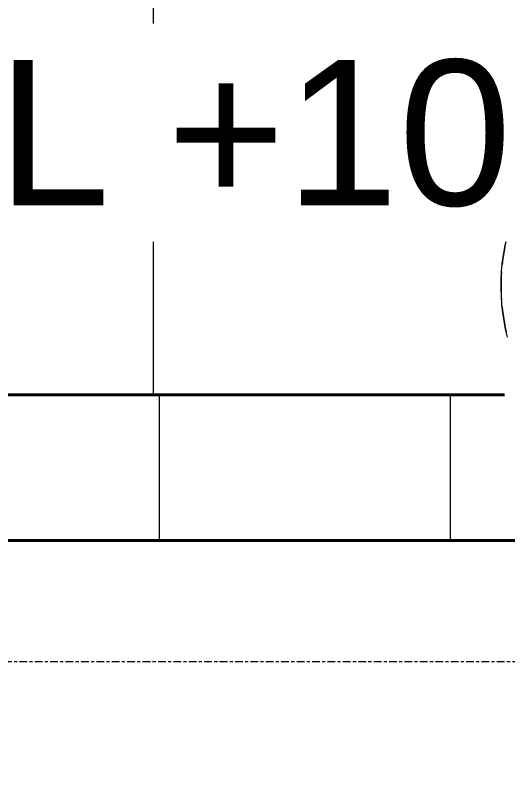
# Model space of a CAD drawing. Header units: millimetres. Extents: x -153298 to 620751, y -313239 to 250031.
# Drawn here: x 104543 to 105556, y -294421 to -292814 of the extents above; entities that cross this region are included whole.
import ezdxf

# ---------------------------------------------------------------- set-up
doc = ezdxf.new("R2010")
doc.units = ezdxf.units.MM
doc.linetypes.add('Centre', pattern=[31.749999999999996, 6.349999999999999, -4.7625, 15.875, -4.7625])
for name, color, linetype, lineweight in [('A-FLOR-LEVL', 3, 'Continuous', 35), ('A-GENM', 1, 'Continuous', 9), ('A-WALL-PATT', 1, 'Continuous', 35), ('G-ANNO-SPOR', 3, 'Continuous', 9), ('I-WALL-E', 2, 'Continuous', 35), ('WALL-E', 2, 'Continuous', 35)]:
    doc.layers.add(name, color=color, linetype=linetype, lineweight=lineweight)
doc.styles.add('Arial_2', font='arial.ttf', dxfattribs={"height": 3})

# ---------------------------------------------------------------- blocks, each defined once
blk = doc.blocks.new('PPL_Escalator - STANDARD-13272353-2120-01 ENTRANCE 1 SECTION A')
at = {"layer": 'A-GENM', "lineweight": 35}
blk.add_line((-876256.061241367, 102550), (-879262.061241367, 102550), dxfattribs=at)
at = {"layer": 'A-GENM'}
blk.add_line((-877331.7612413673, 102550), (-879062.0612413674, 102550), dxfattribs=at)
at = {"layer": 'A-GENM', "flags": 128}
blk.add_lwpolyline([(-877693.5304228495, 102969.5087130587), (-877697.4195777512, 102986.0594702425), (-877700.6437679838, 103002.7525133009), (-877703.1978355306, 103019.5611369261), (-877705.0776944286, 103036.4584509059), (-877706.2803373043, 103053.4174231425), (-877706.8038401857, 103070.410922898), (-877706.64736558, 103087.411764198), (-877705.811163813, 103104.3927493229), (-877704.2965726294, 103121.326712319), (-877702.1060150516, 103138.1865624579), (-877699.2429955048, 103154.9453275759), (-877695.7120942095, 103171.576197224), (-877691.5189598543, 103188.0525655582)], dxfattribs=at)
at = {"layer": 'A-GENM'}
for radius, start, end in [(425.067371647532, 167.1203259826433, 174.134584695934), (425.0673716474981, 176.2273169991145, 183.7739594429039), (425.0673716474516, 185.8631000361502, 192.8951235168598)]:
    blk.add_arc((-877281.7612413671, 103075), radius, start, end, dxfattribs=at)

msp = doc.modelspace()

# ---------------------------------------------------------------- hatches: boundary and pattern name
at = {"layer": 'A-WALL-PATT', "lineweight": 9}
h = msp.add_hatch(dxfattribs=at)
h.set_pattern_fill('FP_4', color=256, style=0, pattern_type=2)
h.set_pattern_definition([(0, (131226.0658571955, -298596.7529596833), (0, 1400), []), (0, (131226.0658571955, -298496.7529596833), (0, 1400), []), (0, (131226.0658571955, -297896.7529596833), (0, 1400), []), (0, (131226.0658571955, -297796.7529596833), (0, 1400), []), (90, (131226.0658571955, -299196.7529596833), (-1200, 7.347880794884119e-14), []), (90, (131826.0658571955, -298596.7529596833), (-1200, 700.0000000000001), [100, -600])])
h.paths.add_polyline_path([(113194.2803525148, -295576.7529596835), (116180.8534629044, -295576.7529596834), (116067.8799918064, -295510.6340366905), (116067.8799918064, -293996.7529596833), (116042.8799918064, -293996.7529596833), (116042.8799918064, -293896.7529596834), (116117.8799918065, -293896.7529596834), (116117.8799918065, -290896.7529596834), (115794.4357474362, -290896.7529596834), (115794.4357474362, -290899.7529596831), (115704.4357474362, -290899.7529596831), (115704.4357474362, -290896.7529596834), (115295.3799924253, -290896.7529596834), (115295.3799924253, -290904.4873346832), (115190.3799924253, -290904.4873346832), (115190.3799924253, -290896.7529596834), (113795.3799924249, -290896.7529596834), (113795.3799924249, -290904.4873346832), (113690.3799924249, -290904.4873346832), (113690.3799924249, -290896.7529596834), (112295.3799924249, -290896.7529596834), (112295.3799924249, -290904.4873346832), (112190.3799924249, -290904.4873346832), (112190.3799924249, -290896.7529596834), (110795.3799924249, -290896.7529596834), (110795.3799924249, -290904.4873346832), (110690.3799924249, -290904.4873346832), (110690.3799924249, -290896.7529596834), (109295.3799924247, -290896.7529596834), (109295.3799924247, -290904.4873346832), (109190.3799924247, -290904.4873346832), (109190.3799924247, -290896.7529596834), (107795.3799924247, -290896.7529596834), (107795.3799924247, -290904.4873346832), (107690.3799924247, -290904.4873346832), (107690.3799924247, -290896.7529596834), (106295.3799924243, -290896.7529596834), (106295.3799924243, -290904.4873346832), (106190.3799924243, -290904.4873346832), (106190.3799924243, -290896.7529596834), (105539.1398981353, -290896.7529596834), (105538.8799922633, -290899.7529596831), (105448.8799922633, -290899.7529596834), (105448.8799922633, -290896.7529596834), (104795.3799924243, -290896.7529596834), (104795.3799924243, -290904.4873346832), (104690.3799924243, -290904.4873346832), (104690.3799924243, -290896.7529596834), (104039.1398981353, -290896.7529596834), (104038.8799922632, -290899.7529596831), (103948.8799922631, -290899.7529596834), (103948.8799922631, -290896.7529596834), (103637.8799916544, -290896.7529596834), (103637.8799916544, -290898.4621244794), (103664.0799916543, -290898.4621244794), (103664.0799916543, -291448.4621244794), (103637.8799916544, -291448.4621244794), (103637.8799916544, -293596.7529596835), (105550.149680883, -293595.7468605994), (105541.9564988149, -293580.0879089771), (105524.1982726869, -293538.2356385061), (105514.6177443802, -293510.4236416021), (105502.6582952431, -293461.2315138513), (105498.4926100505, -293437.8752355016), (105495.4895492435, -293408.8161247909), (105493.5884030476, -293370.2779491185), (105499.3406540455, -293297.4465887892), (105512.7920134082, -293239.7906821834), (105518.5410109056, -293220.2823125557), (105536.983134568, -293174.6286923989), (105549.7195443117, -293148.5946116827), (105584.2095435002, -293092.5549648444), (105624.8837480897, -293044.4867018978), (105640.3542904943, -293028.9210923112), (105677.6473018813, -292996.9163599108), (105696.9968507556, -292982.5858247745), (105752.8471284519, -292948.5248606938), (105804.4460626902, -292926.6429954577), (105830.2613314838, -292917.8086971474), (105894.186244934, -292902.6009979006), (105919.5951541784, -292900.1136163501), (105984.596867358, -292896.7529596833), (108235.7516458757, -292897.6126660004), (108332.7076941383, -292902.4332900547), (108422.1877415276, -292914.7660817115), (108458.916678157, -292921.5911546232), (108560.0862234977, -292946.007542477), (108650.0624738323, -292976.3699011707), (108680.5428670276, -292988.4019903284), (108777.6028384087, -293032.4886130936), (108844.337783483, -293070.121911411), (109322.6609516076, -293346.2018629009), (113186.0887801134, -295576.7529596835), (113193.4019886918, -295576.7529596835)])
h.paths.add_polyline_path([(116428.5699582783, -295576.7529596834), (116523.6755134531, -295576.7529596834), (116117.8799918065, -295341.818710309), (116117.8799918065, -295482.6601822742), (116280.8534629045, -295576.7529596834)])
h.paths.add_polyline_path([(104031.9297653668, -290871.7529596834), (104690.3799924243, -290871.7529596834), (104690.3799924243, -290791.7529596832), (104795.3799924243, -290791.7529596832), (104795.3799924243, -290871.7529596834), (105453.8209545466, -290871.7529596834), (105454.2506872926, -290869.0844604371), (105455.3049475249, -290869.0844604371), (105456.3777592679, -290862.7529596834), (105460.4315905539, -290862.7529596831), (105460.4315905539, -290871.7529596834), (105527.5882998447, -290871.2529601649), (105528.6982722696, -290862.7529596831), (105529.6752658809, -290863.5005111529), (105531.9297653667, -290871.7529596834), (106190.3799924243, -290871.7529596834), (106190.3799924243, -290791.7529596832), (106295.3799924243, -290791.7529596832), (106295.3799924243, -290871.7529596834), (107690.3799924247, -290871.7529596834), (107690.3799924247, -290791.7529596832), (107795.3799924247, -290791.7529596832), (107795.3799924247, -290871.7529596834), (109190.3799924247, -290871.7529596834), (109190.3799924247, -290791.7529596832), (109295.3799924247, -290791.7529596832), (109295.3799924247, -290871.7529596834), (110690.3799924249, -290871.7529596834), (110690.3799924249, -290791.7529596832), (110795.3799924249, -290791.7529596832), (110795.3799924249, -290871.7529596834), (112190.3799924249, -290871.7529596834), (112190.3799924249, -290791.7529596832), (112295.3799924249, -290791.7529596832), (112295.3799924249, -290871.7529596834), (113690.3799924249, -290871.7529596834), (113690.3799924249, -290791.7529596832), (113795.3799924249, -290791.7529596832), (113795.3799924249, -290871.7529596834), (115190.3799924253, -290871.7529596834), (115190.3799924253, -290791.7529596832), (115295.3799924253, -290791.7529596832), (115295.3799924253, -290871.7529596834), (115709.3767097196, -290871.7529596834), (115709.8064424655, -290869.0844604371), (115710.8607026978, -290869.0844604371), (115711.9335144406, -290862.7529596834), (115715.7274398548, -290862.7529596834), (115716.709540846, -290871.7529596834), (115783.1440550174, -290871.2529601646), (115783.9941215705, -290862.7529596831), (115784.7627909015, -290862.7529596831), (115787.2256146676, -290871.7529596834), (116117.8799918065, -290871.7529596834), (116117.8799918065, -290596.7529596835), (115292.8799918065, -290596.7529596835), (115292.8799918065, -290751.7529780774), (115192.8799922636, -290751.7529780774), (115192.8799922636, -290596.7529596835), (113792.8799919588, -290596.7529596835), (113792.8799919588, -290751.7529780774), (113692.8799922637, -290751.7529780774), (113692.8799922637, -290596.7529596835), (112292.8799919589, -290596.7529596835), (112292.8799919589, -290751.7529780774), (112192.8799922637, -290751.7529780774), (112192.8799922637, -290596.7529596835), (110792.8799919588, -290596.7529596835), (110792.8799919588, -290751.7529780774), (110692.8799922638, -290751.7529780774), (110692.8799922638, -290596.7529596835), (109292.8799919589, -290596.7529596835), (109292.8799919589, -290751.7529780774), (109192.8799922637, -290751.7529780774), (109192.8799922637, -290596.7529596835), (107792.8799919589, -290596.7529596835), (107792.8799919589, -290751.7529780774), (107692.8799922638, -290751.7529780774), (107692.8799922638, -290596.7529596835), (106292.879991959, -290596.7529596835), (106292.879991959, -290751.7529780774), (106192.8799922637, -290751.7529780774), (106192.8799922637, -290596.7529596835), (104792.8799919588, -290596.7529596835), (104792.8799919588, -290751.7529780774), (104692.8799922637, -290751.7529780774), (104692.8799922637, -290596.7529596835), (103637.8799916544, -290596.7529596835), (103637.8799916544, -290871.7529596834), (103953.8209545465, -290871.7529596834), (103954.2506872924, -290869.0844604371), (103955.3049475247, -290869.0844604371), (103956.3777592678, -290862.7529596834), (103960.4315905539, -290862.7529596831), (103960.4315905539, -290871.7529596834), (104027.5882998446, -290871.2529601649), (104028.6982722699, -290862.7529596831), (104029.6752658808, -290863.5005111517), (104031.9210838265, -290871.7529596834)])
h = msp.add_hatch(dxfattribs=at)
h.set_pattern_fill('FP_14', color=256, style=0, pattern_type=2)
h.set_pattern_definition([(90, (106038.8798571954, -293896.7529596833), (-600, 3.673940397442059e-14), [])])
h.paths.add_polyline_path([(105918.4926158283, -293896.7529596834), (105918.4926158283, -293843.3165270519), (105894.0135637262, -293840.8671058204), (105828.8703466711, -293825.4747572149), (105810.1442008989, -293819.1325513954), (105773.9526562563, -293804.3763988182), (105744.0637350828, -293789.8800601607), (105701.9434026954, -293764.1937344308), (105682.3264973531, -293750.2025401247), (105631.271703246, -293706.1308117029), (105594.4992022603, -293663.6195725315), (105579.0643034637, -293642.9330437084), (105549.4296987985, -293596.7529596834), (103638.8799915015, -293596.7529596834), (103639.035023953, -293894.7529596831), (103646.0858596505, -293894.7529596831), (103646.2889138678, -293891.7529596831), (103680.2993720052, -293891.7529596831), (103680.2993720052, -293894.7529596831), (103688.1926158278, -293894.7529596831), (103688.1926158278, -293896.7529596834), (105646.0978734083, -293896.7529596834)])

# ---------------------------------------------------------------- linework, layer by layer
at = {"layer": 'A-FLOR-LEVL', "linetype": 'Centre', "lineweight": 9}
for p, q in [((80346.07376918494, -292946.7529596833), (141931.8543667488, -292946.7529596833)), ((80346.07376918494, -293896.7529596834), (142186.1124555169, -293896.7529596834)), ((80346.07376918494, -294146.7529596833), (142923.791466383, -294146.7529596833))]:
    msp.add_line(p, q, dxfattribs=at)
at = {"layer": 'I-WALL-E', "color": 215}
for p, q in [((103638.8799915016, -293596.7529596834), (105550.7384105916, -293596.7529596834)), ((105550.7384105916, -293596.7529596834), (103638.8799915016, -293596.7529596834)), ((106037.8799918069, -293896.7529596834), (103688.1926158278, -293896.7529596834)), ((103688.1926158278, -293896.7529596834), (106037.8799918069, -293896.7529596834))]:
    msp.add_line(p, q, dxfattribs=at)
at = {"layer": 'WALL-E', "color": 215}
for p, q in [((105550.7384105917, -293596.7529596835), (103637.8799916544, -293596.7529596835)), ((103637.8799916544, -293596.7529596835), (105550.7384105917, -293596.7529596835)), ((103688.1926158278, -293896.7529596834), (108544.1926158283, -293896.7529596834))]:
    msp.add_line(p, q, dxfattribs=at)

# ---------------------------------------------------------------- block references
at = {"layer": 'A-GENM'}
msp.add_blockref('PPL_Escalator - STANDARD-13272353-2120-01 ENTRANCE 1 SECTION A', (983250.2538571953, -396446.7529596833), dxfattribs=at)

# ---------------------------------------------------------------- next in the draw order: texts
at = {"layer": 'G-ANNO-SPOR', "insert": (103992.9010500739, -292905.6988910655), "char_height": 299.9999999999999, "width": 3132.777186464504, "attachment_point": 1, "line_spacing_factor": 0.9417779076525878, "style": 'Arial_2', "bg_fill": 3, "box_fill_scale": 1.25, "bg_fill_color": 256, "bg_fill_true_color": 13158600, "bg_fill_transparency": 0}
msp.add_mtext('FFL +102.550', dxfattribs=at)

doc.saveas('drawing.dxf')
